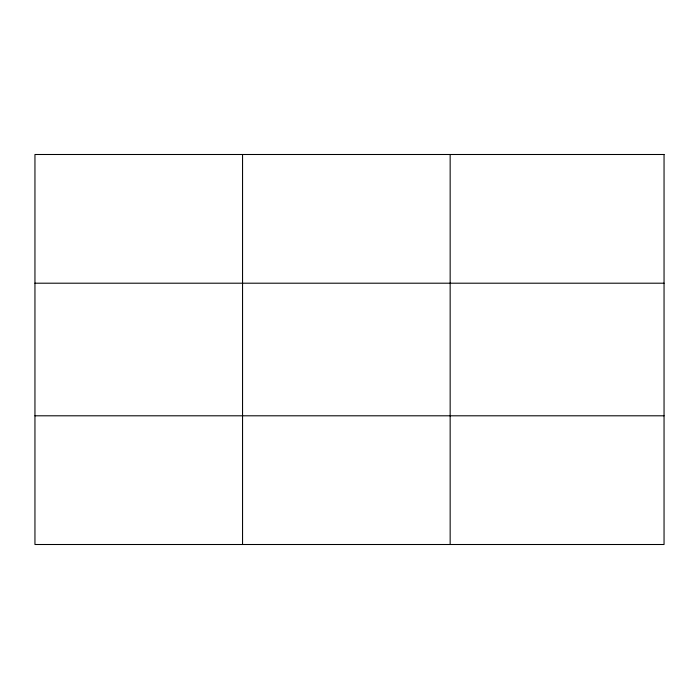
<?xml version="1.0" encoding="UTF-8"?>
<svg xmlns="http://www.w3.org/2000/svg" width="699" height="699" viewBox="0 0 699 699"><rect width="100%" height="100%" fill="white"/><g stroke="black" fill="none" stroke-linecap="round" stroke-linejoin="round"><path stroke-width="1.05" d="M242.553 154.496L242.553 544.504M450.156 154.496L450.156 544.504M34.95 283.2L664.05 283.2M34.95 415.8L664.05 415.8M664.05 154.496L664.05 544.504L34.95 544.504L34.95 154.496L664.05 154.496"/></g></svg>
